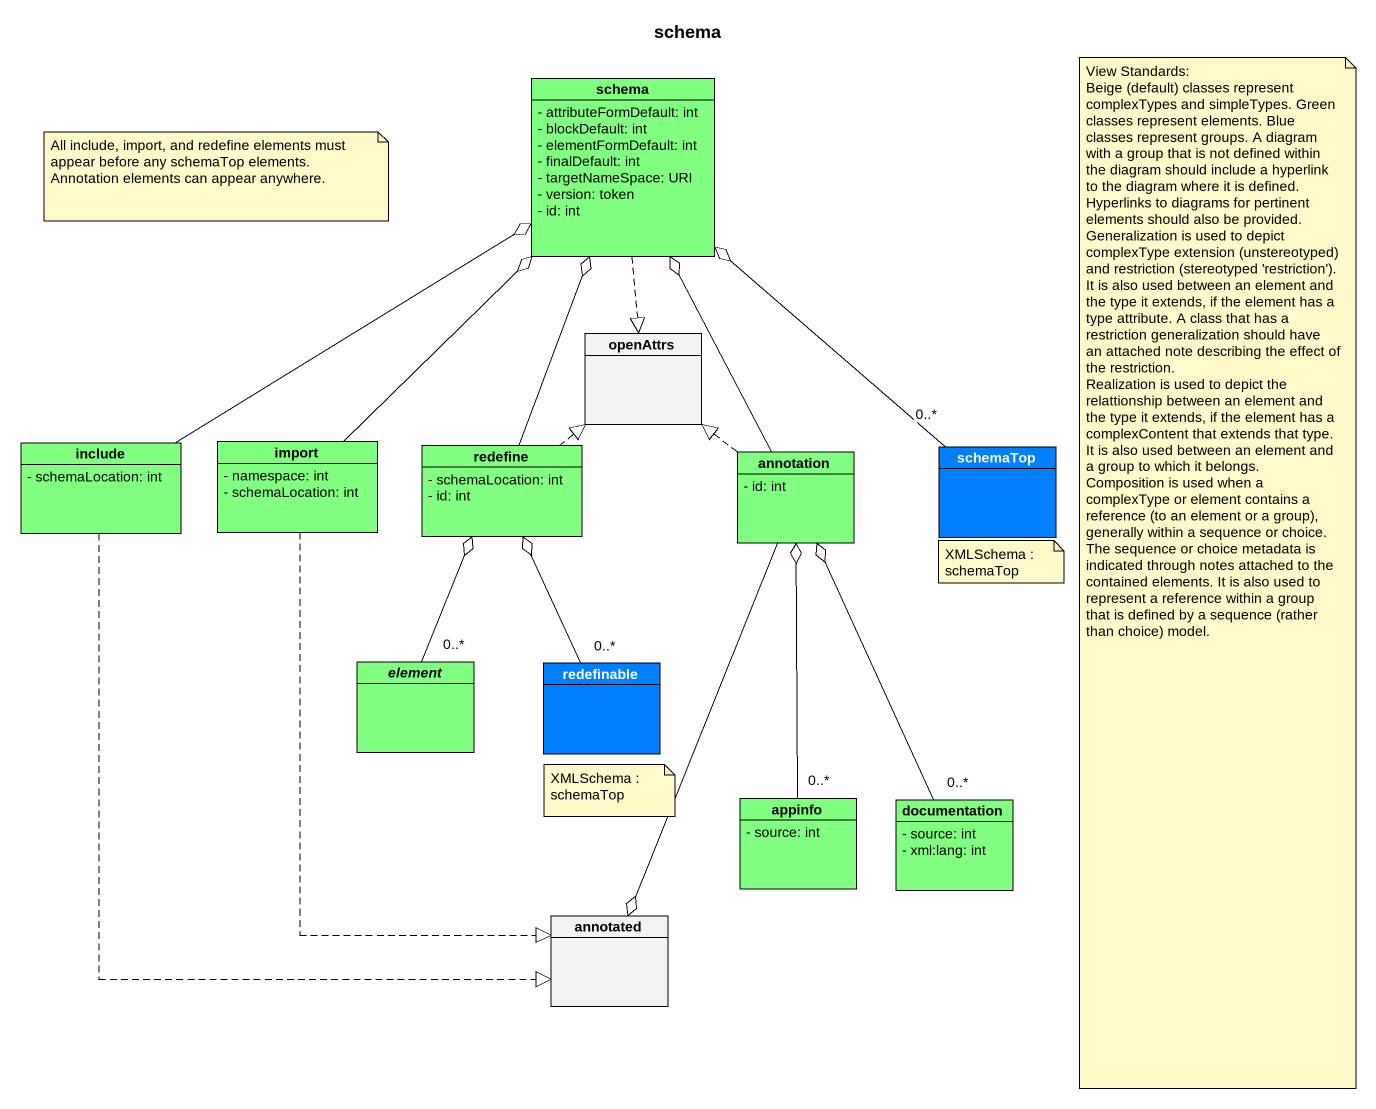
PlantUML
@startuml
title schema
hide circle
hide empty members
skinparam classAttributeIconSize 0
class schema #80FF80 {
  - attributeFormDefault: int
  - blockDefault: int
  - elementFormDefault: int
  - finalDefault: int
  - targetNameSpace: URI
  - version: token
  - id: int
}
class openAttrs
class include #80FF80 {
  - schemaLocation: int
}
class import #80FF80 {
  - namespace: int
  - schemaLocation: int
}
class redefine #80FF80 {
  - schemaLocation: int
  - id: int
}
class "annotation" as annotation_ #80FF80 {
  - id: int
}
class schemaTop #0080FF
abstract class element #80FF80
class redefinable #0080FF
class appinfo #80FF80 {
  - source: int
}
class documentation #80FF80 {
  - source: int
  - xml:lang: int
}
class annotated
schema ..|> openAttrs
include -up-o schema
include ..|> annotated
import -up-o schema
import ..|> annotated
redefine -up-o schema
redefine .up.|> openAttrs
annotation_ -up-o schema
annotation_ .up.|> openAttrs
annotation_ --o annotated
schemaTop "0..*" -up-o schema
element "0..*" -up-o redefine
redefinable "0..*" -up-o redefine
appinfo "0..*" -up-o annotation_
documentation "0..*" -up-o annotation_
note as N1
  View Standards:
  Beige (default) classes represent complexTypes and simpleTypes. Green classes represent elements. Blue classes represent groups. A diagram with a group that is not defined within the diagram should include a hyperlink to the diagram where it is defined. Hyperlinks to diagrams for pertinent elements should also be provided.
  Generalization is used to depict complexType extension (unstereotyped) and restriction (stereotyped 'restriction'). It is also used between an element and the type it extends, if the element has a type attribute. A class that has a restriction generalization should have an attached note describing the effect of the restriction.
  Realization is used to depict the relattionship between an element and the type it extends, if the element has a complexContent that extends that type. It is also used between an element and a group to which it belongs.
  Composition is used when a complexType or element contains a reference (to an element or a group), generally within a sequence or choice. The sequence or choice metadata is indicated through notes attached to the contained elements. It is also used to represent a reference within a group that is defined by a sequence (rather than choice) model.
end note
note as N2
  All include, import, and redefine elements must appear before any schemaTop elements.
  Annotation elements can appear anywhere.
end note
note as N3
  XMLSchema : schemaTop
end note
note as N4
  XMLSchema : schemaTop
end note
@enduml
